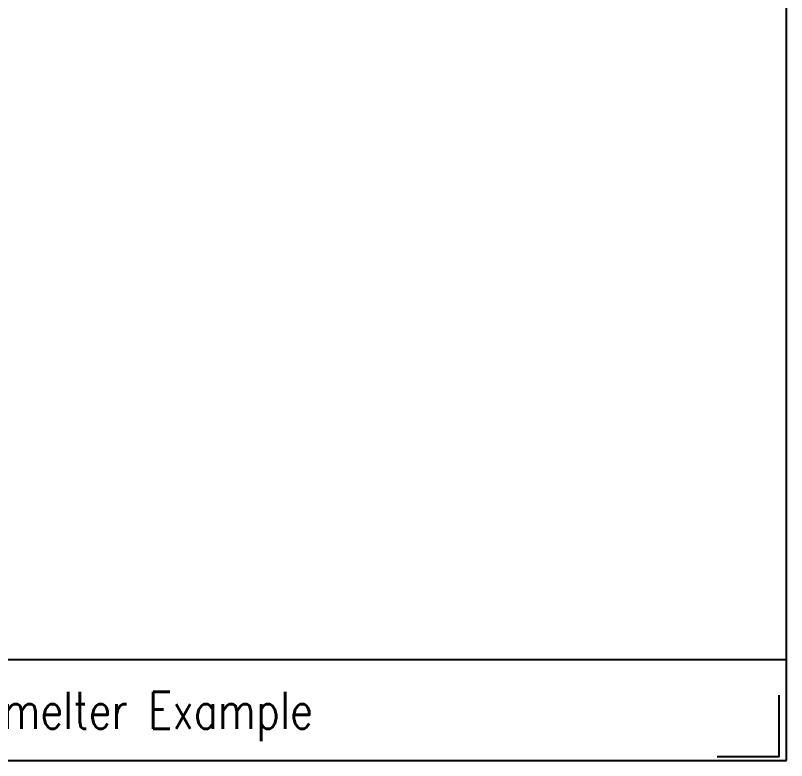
# Model space of a CAD drawing. Extents: x 0 to 420, y -1 to 297.
# Drawn here: x 295.1 to 420.3, y -0.6 to 120.4 of the extents above; entities that cross this region are included whole.
import ezdxf

# ---------------------------------------------------------------- set-up
doc = ezdxf.new("R2010")
doc.units = 0
doc.layers.get('0').update_dxf_attribs({"color": 15, "linetype": 'CONTINUOUS'})
doc.layers.add('SCD_DRAW', color=11, linetype='CONTINUOUS')
doc.styles.add('ROMANS', font='ROMANS')

# ---------------------------------------------------------------- blocks, each defined once
blk = doc.blocks.new('EX_A3Frame_SysCAD2')
at = {"linetype": 'CONTINUOUS'}
for p, q in [((420.273738, -0.603703), (420.273738, 292.58406)), ((-0.226262, 15.804123), (420.273738, 15.804123)), ((420.273738, -0.603703), (420.273738, 4.396298)), ((-0.226262, -0.603703), (420.273738, -0.603703)), ((415.273738, -0.603703), (420.273738, -0.603703))]:
    blk.add_line(p, q, dxfattribs=at)

msp = doc.modelspace()

# ---------------------------------------------------------------- linework, layer by layer
at = {"layer": 'SCD_DRAW', "linetype": 'CONTINUOUS', "extrusion": (0, 0, -1)}
msp.add_lwpolyline([(-419, 10), (-419, 0), (-409, 0)], dxfattribs=at)

# ---------------------------------------------------------------- block references
at = {"layer": 'SCD_DRAW', "color": 10}
msp.add_blockref('EX_A3Frame_SysCAD2', (0, 0), dxfattribs=at)

# ---------------------------------------------------------------- texts
at = {"layer": 'SCD_DRAW', "color": 8, "style": 'ROMANS', "width": 0.8}
msp.add_text('Simple Cu Smelter Example', height=6, dxfattribs=at).set_placement((252.903248, 4.557674))

doc.saveas('drawing.dxf')
